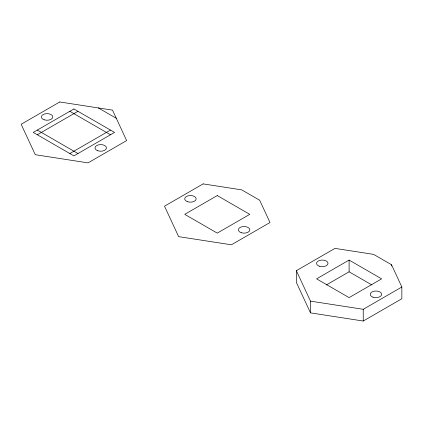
<?xml version="1.0" encoding="UTF-8"?>
<svg xmlns="http://www.w3.org/2000/svg" width="423" height="423" viewBox="0 0 423 423"><rect width="100%" height="100%" fill="white"/><g stroke="black" fill="none" stroke-linecap="round" stroke-linejoin="round"><path stroke-width="0.63" d="M37.314 134.768L77.959 111.302M69.832 153.538L110.477 130.073M296.359 270.688L334.968 248.391L373.557 254.36L391.513 264.729L401.85 287.005L401.85 298.738L363.235 321.031L310.493 312.872L296.359 282.421L296.359 270.688L310.493 301.139L310.493 312.872M349.102 260.071L316.589 278.847L349.102 297.618L381.62 278.847L349.102 260.071L349.102 271.804L326.286 284.98M310.493 301.139L363.235 309.298L401.85 287.005M98.353 107.939L116.304 118.303M349.102 271.804L371.923 284.98M69.832 111.302L110.477 134.768M37.314 130.073L77.959 153.538M391.513 264.729L391.513 266.03M363.235 309.298L363.235 321.031M59.765 101.969L21.15 124.262L35.283 154.712L88.032 162.876L126.641 140.579L112.507 110.128L59.765 101.969M73.898 108.954L33.253 132.42L73.898 155.886L114.543 132.42L73.898 108.954M203.125 183.894L164.51 206.186L178.643 236.642L231.392 244.801L270.001 222.509L259.664 200.227L241.713 189.864L203.125 183.894M217.258 195.574L184.74 214.345L217.258 233.121L249.771 214.345L217.258 195.574M44.198 119.809A5.748 3.321 0 0 0 52.817 116.933A5.748 3.321 0 0 0 44.198 114.062A5.748 3.321 0 0 0 44.198 119.809M97.845 150.784A5.748 3.321 0 0 0 106.469 147.907A5.748 3.321 0 0 0 97.845 145.036A5.748 3.321 0 0 0 97.845 150.784M187.558 201.734A5.748 3.321 0 0 0 196.182 198.858A5.748 3.321 0 0 0 187.558 195.986A5.748 3.321 0 0 0 187.558 201.734M241.21 232.708A5.748 3.321 0 0 0 249.829 229.837A5.748 3.321 0 0 0 241.21 226.961A5.748 3.321 0 0 0 241.21 232.708M319.402 266.231A5.748 3.321 0 0 0 328.026 263.36A5.748 3.321 0 0 0 319.402 260.483A5.748 3.321 0 0 0 319.402 266.231M373.054 297.205A5.748 3.321 0 0 0 381.678 294.334A5.748 3.321 0 0 0 373.054 291.458A5.748 3.321 0 0 0 373.054 297.205"/></g></svg>
